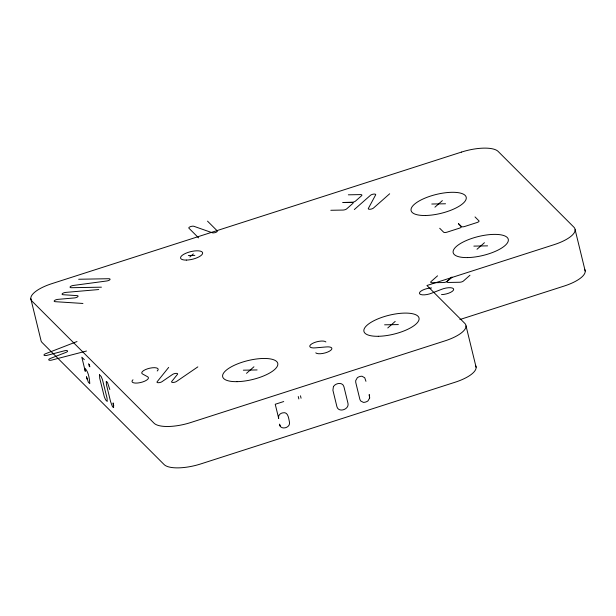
<?xml version="1.0" encoding="UTF-8"?>
<svg xmlns="http://www.w3.org/2000/svg" width="616" height="616" viewBox="0 0 616 616"><rect width="100%" height="100%" fill="white"/><g stroke="black" fill="none" stroke-linecap="round" stroke-linejoin="round"><path stroke-width="0.92" d="M369.662 398.005L369.223 394.725L369.662 398.005L367.968 400.908A7.939 7.292 -45 0 1 363.378 402.387L360.614 400.908L359.883 399.399L355.74 382.397L355.678 380.65L357.357 377.693A7.939 7.292 -45 0 1 361.946 376.222L364.718 377.747L365.95 381.312M168.669 367.398L157.134 381.766A2.872 0.986 -13.7 0 0 158.443 382.713A2.872 0.986 -13.7 0 0 162 381.681L172.626 374.405A2.872 0.986 -13.7 0 1 176.176 373.373A2.872 0.986 -13.7 0 1 177.485 374.32L171.718 381.504A2.872 0.986 -13.7 0 0 173.034 382.451A2.872 0.986 -13.7 0 0 176.584 381.42L197.836 366.874M189.851 256.995L193.355 253.9M354.315 209.548L370.532 195.249A2.841 0.978 -13.7 0 1 373.935 194.079A2.841 0.978 -13.7 0 1 375.652 194.864L368.337 208.454A2.834 0.978 -13.7 0 0 370.039 209.255A2.834 0.978 -13.7 0 0 373.458 208.069L389.674 193.77M246.5 373.342L253.938 366.782M434.927 207.176L442.365 200.624M437.553 275.829L430.984 281.627A2.834 0.978 -13.7 0 0 432.101 282.744L443.389 282.544A2.834 0.978 -13.7 0 0 447.131 281.343L452.005 277.085L447.239 281.335A2.834 0.978 -13.7 0 0 448.356 282.451L459.644 282.251A2.834 0.978 -13.7 0 0 463.394 281.05L469.962 275.252M387.757 327.974L395.195 321.413M477.007 249.264L484.445 242.704M77.008 341.549L45.561 353.738A2.872 0.986 -13.7 0 0 44.09 355.247A2.872 0.986 -13.7 0 0 47.139 355.317L64.441 350.797A2.872 0.986 -13.7 0 1 67.491 350.866A2.872 0.986 -13.7 0 1 66.02 352.375L50.296 358.474A2.872 0.986 -13.7 0 0 48.826 359.983A2.872 0.986 -13.7 0 0 51.875 360.052L86.479 351.02M459.882 319.542L564.148 286.055A30.238 10.387 -13.7 0 0 584.607 269.323M283.714 401.54L275.236 404.265L278.694 418.441C277.855 415.654 280.111 413.182 282.813 412.843C288.211 411.426 288.688 418.626 289.451 422.129C290.844 428.043 280.041 430.669 279.51 424.131L280.442 426.565M98.722 289.543L65.781 292.408A2.872 0.986 -13.7 0 0 62.401 293.601A2.872 0.986 -13.7 0 0 63.155 294.725L76.992 295.618A2.872 0.986 -13.7 0 1 77.755 296.735A2.872 0.986 -13.7 0 1 74.367 297.936L57.896 299.368A2.872 0.986 -13.7 0 0 54.508 300.562A2.872 0.986 -13.7 0 0 55.263 301.686L82.944 303.457M348.333 194.818L360.483 194.602A2.834 0.978 -13.7 0 1 361.6 195.719L355.494 201.101A2.834 0.978 -13.7 0 1 351.751 202.31L342.804 202.487L351.69 202.356A2.834 0.978 -13.7 0 1 352.806 203.472L346.7 208.855A2.834 0.978 -13.7 0 1 342.95 210.064L330.8 210.279M431.778 204.019L445.522 203.773M473.85 246.107L487.603 245.861M188.365 255.509L194.841 255.386M78.656 279.256L108.632 278.717A2.834 0.978 -13.7 0 1 109.902 279.679A2.834 0.978 -13.7 0 1 106.676 280.988L73.404 285.447A2.841 0.978 -13.7 0 0 70.216 286.748A2.841 0.978 -13.7 0 0 71.448 287.71L101.424 287.179M384.6 324.817L398.344 324.57M243.343 370.185L257.095 369.939M475.013 216.917L478.963 220.859A2.834 0.978 -13.7 0 1 477.1 222.499L464.795 226.457A2.834 0.978 -13.7 0 1 461.361 226.519L458.412 223.639L461.245 226.549A2.834 0.978 -13.7 0 1 459.39 228.19L447.085 232.14A2.834 0.978 -13.7 0 1 443.643 232.201L439.701 228.259M207.523 221.144L217.248 230.877A2.834 0.978 -13.7 0 1 215.731 232.394A2.834 0.978 -13.7 0 1 212.25 232.748L193.886 226.295A2.841 0.978 -13.7 0 0 190.421 226.657A2.841 0.978 -13.7 0 0 188.889 228.166L198.614 237.899M84.338 359.698L81.812 357.172L85.27 371.348L84.985 368.299C88.612 372.087 89.482 378.609 89.767 383.653L88.35 382.19L86.456 376.715L87.172 379.34M575.113 229.668L585.2 271.048M466.019 325.872L476.106 367.252M300.469 395.795L301.07 398.236M298.244 396.504L298.845 398.952M109.817 389.52L107.615 382.844A7.939 1.525 72.2 0 0 106.245 381.473L106.429 384.592L110.572 401.586L112.266 406.16A7.939 1.525 72.2 0 0 113.629 407.53L113.09 402.933L113.76 406.006M89.274 364.379L89.867 366.82M88.612 363.717L89.204 366.158M30.8 298.66L40.887 340.032A30.238 10.387 -13.7 0 0 42.104 342.527L164.133 464.572A30.238 10.387 -13.7 0 0 200.801 463.917L455.055 382.251A30.238 10.387 -13.7 0 0 475.513 365.527M157.219 371.001A8.447 2.903 -13.7 0 0 149.919 368.168A8.447 2.903 -13.7 0 0 142.773 374.12L147.432 376.653A8.447 2.903 -13.7 0 1 140.286 382.605A8.447 2.903 -13.7 0 1 132.987 379.764M325.879 341.949A8.447 2.903 -13.7 0 0 312.12 343.643A8.447 2.903 -13.7 0 0 315.723 347.832L325.926 346.962A8.447 2.903 -13.7 0 1 329.522 351.151A8.447 2.903 -13.7 0 1 315.769 352.845M431.585 287.965A8.447 2.903 -13.7 0 0 419.427 293.193A8.447 2.903 -13.7 0 0 431.67 293.17L441.433 289.397A8.447 2.903 -13.7 0 1 453.676 289.366A8.447 2.903 -13.7 0 1 441.518 294.602M99.492 374.798L99.7 378.201L104.289 396.689L105.59 399.822L107.23 401.455L107.038 398.105L102.441 379.602L101.124 376.43L99.492 374.798M333.433 386.548L332.902 390.213L336.952 406.845C338.777 413.097 349.495 409.255 347.971 403.303L343.921 386.679C342.588 381.743 335.62 383.029 333.433 386.548M461.484 152.083L51.852 283.653A30.238 10.387 -13.7 0 0 32.017 301.147L154.046 423.192A30.238 10.387 -13.7 0 0 190.714 422.538L444.968 340.871A30.238 10.387 -13.7 0 0 464.803 323.385L426.934 285.508L554.061 244.675A30.238 10.387 -13.7 0 0 573.896 227.181L498.152 151.428A30.238 10.387 -13.7 0 0 461.484 152.083M186.34 260.083A11.334 3.896 -13.7 0 0 202.656 252.976A11.334 3.896 -13.7 0 0 185.816 253.276A11.334 3.896 -13.7 0 0 186.34 260.083M378.324 336.29A28.344 9.741 -13.7 0 0 419.096 318.518A28.344 9.741 -13.7 0 0 377 319.273A28.344 9.741 -13.7 0 0 378.324 336.29M467.583 257.58A28.344 9.741 -13.7 0 0 508.354 239.809A28.344 9.741 -13.7 0 0 466.25 240.563A28.344 9.741 -13.7 0 0 467.583 257.58M237.068 381.658A28.344 9.741 -13.7 0 0 277.839 363.894A28.344 9.741 -13.7 0 0 235.743 364.641A28.344 9.741 -13.7 0 0 237.068 381.658M425.502 215.492A28.344 9.741 -13.7 0 0 466.273 197.728A28.344 9.741 -13.7 0 0 424.17 198.475A28.344 9.741 -13.7 0 0 425.502 215.492"/></g></svg>
